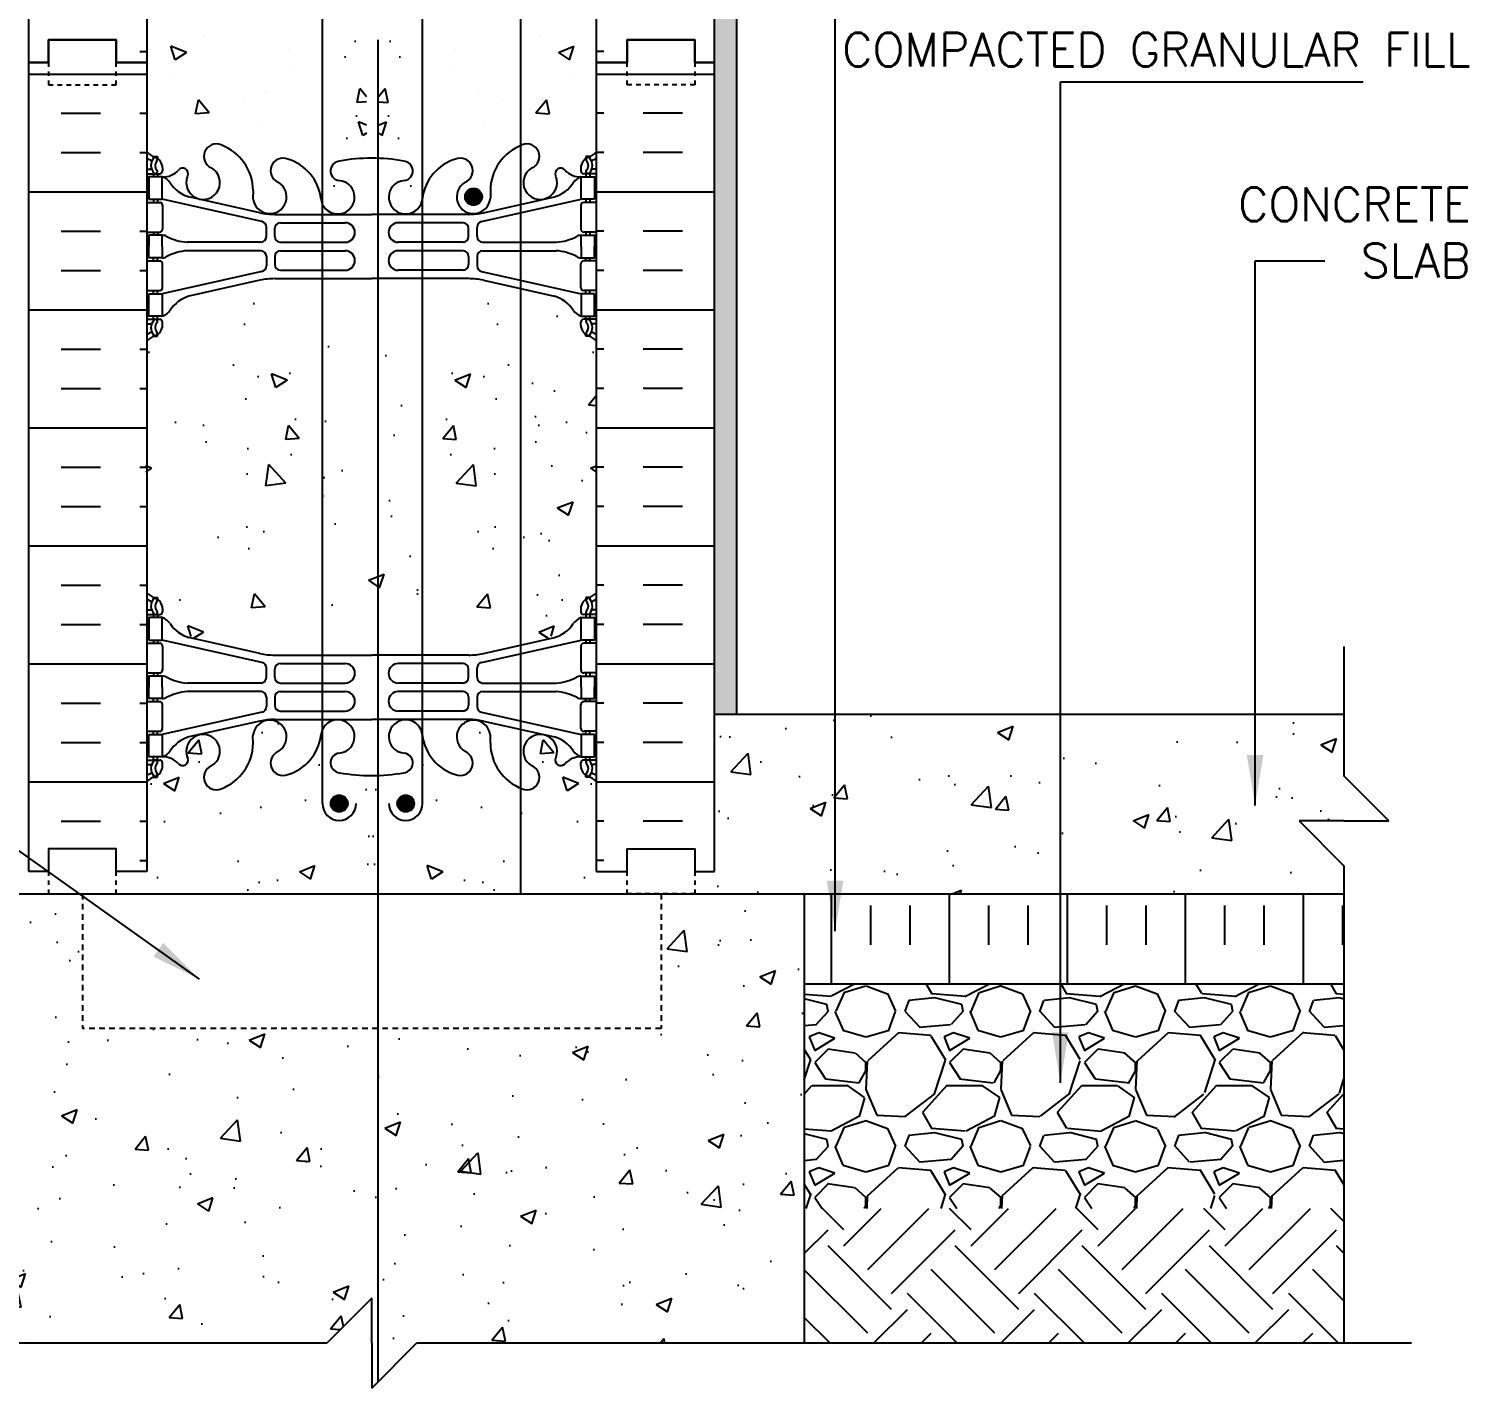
# Model space of a CAD drawing. Header units: inches. Extents: x 338.5 to 392.6, y 41.7 to 93.1.
# Drawn here: x 360.42 to 392.47, y 41.71 to 71.95 of the extents above; entities that cross this region are included whole.
import ezdxf

# ---------------------------------------------------------------- set-up
doc = ezdxf.new("R2010")
doc.units = ezdxf.units.IN
doc.header["$MEASUREMENT"] = 0
doc.linetypes.add('DASHED2', pattern=[0.375, 0.25, -0.125])
doc.linetypes.add('HIDDEN2', pattern=[0.1875, 0.125, -0.0625])
for name, color, linetype in [('HATCH', 12, 'Continuous'), ('line25', 2, 'Continuous'), ('LINE3', 3, 'Continuous'), ('LINE50', 5, 'Continuous'), ('LINE9', 9, 'Continuous'), ('TEXT', 4, 'Continuous'), ('Web_Edge', 9, 'Continuous')]:
    doc.layers.add(name, color=color, linetype=linetype)
doc.styles.add('DIM', font='romans.shx', dxfattribs={"width": 0.7})
doc.styles.add('ROMANS', font='romans.shx', dxfattribs={"height": 0.75})
doc.dimstyles.new('ext_12', dxfattribs={"dimscale": 12, "dimtxt": 0.09375, "dimasz": 0.09375, "dimexe": 0.09375, "dimexo": 0.0625, "dimgap": 0.0625, "dimtad": 1, "dimdec": 1, "dimzin": 3, "dimdsep": 46, "dimlunit": 4, "dimtxsty": 'DIM', "dimcen": 0.09, "dimdle": 0.09375, "dimclrt": 4, "dimadec": 0, "dimazin": 0, "dimtfac": 1, "dimtdec": 1, "dimtmove": 2, "dimatfit": 3, "dimfxl": 1, "dimfrac": 2, "dimtolj": 1, "dimtzin": 0, "dimarcsym": 0})
pattern_1 = [(51, (0, 0), (3.59123, -0.251123), [0.375, -4.125]), (356, (0, 0), (-0.75929, 3.74828), [0.3, -3.3]), (101.4514, (0.2993, -0.021), (2.831944, 3.497155), [0.3187, -3.50571]), (47.1842, (-0.0175, 1), (5.349836, -0.73434), [0.5625, -6.1875]), (97.6356, (0.4284, 0.9387), (4.5876, 4.95141), [0.47805, -5.258565]), (352.1842, (-0.0175, 1), (4.587594, 4.95141), [0.45, -4.95]), (22, (0.4868, 0.7586), (3.019214, -1.9607), [0.375, -4.125]), (327, (0.487, 0.7586), (1.153113, 3.64643), [0.3, -3.3]), (72.4514, (0.7384, 0.5952), (4.17233, 1.685726), [0.3187, -3.50571]), (38.5, (0, 0), (0.031741, 1.665277), [0, -3.26, 0, -3.35, 0, -3.3125]), (8.5, (0, 0), (1.28073, 1.994714), [0, -1.91, 0, -3.185, 0, -1.2625]), (328.5, (-1.1148, -0.0195), (2.670674, -0.0661748), [0, -1.25, 0, -3.9, 0, -5.175]), (318.5, (-1.6148, -0.0282), (2.906751, 0.551339), [0, -1.625, 0, -2.59, 0, -3.675])]

msp = doc.modelspace()

# ---------------------------------------------------------------- hatches: boundary and pattern name
at = {"layer": 'HATCH'}
h = msp.add_hatch(dxfattribs=at)
h.set_pattern_fill('AR-SAND', color=256, scale=0.25, angle=45, style=0)
h.set_pattern_definition([(82.5, (144.02663, -7.92733), (-0.3517533, 0.3294818), [0, -0.38, 0, -0.425, 0, -0.40625]), (52.5, (144.0266, -7.9273), (-0.1860344, 0.811745), [0, -0.205, 0, -0.3425, 0, -0.13125]), (12.5, (143.8092, -8.14476), (0.5495073, 0.5515081), [0, -0.125, 0, -0.45, 0, -0.5875]), (2.5, (143.8092, -8.14476), (0.3762605, 0.6865657), [0, -0.0625, 0, -0.295, 0, -0.3375])])
h.paths.add_polyline_path([(376.174, 92.088), (375.674, 92.088), (375.674, 89.207), (375.674, 71.207), (375.674, 56.707), (376.174, 56.707)])
h = msp.add_hatch(dxfattribs=at)
h.set_pattern_fill('INSUL', color=256, scale=7, style=0)
h.set_pattern_definition([(0, (-2563.1123, -325.8027), (0, 2.625), []), (0, (-2563.1123, -324.9277), (0, 2.625), [0.875, -0.875]), (0, (-2563.1123, -324.0527), (0, 2.625), [0.875, -0.875])])
h.paths.add_polyline_path([(360.424, 71.207), (360.862, 71.207), (360.862, 71.707), (362.362, 71.707), (362.362, 71.207), (363.049, 71.207), (363.049, 89.207), (362.362, 89.207), (362.362, 89.707), (360.862, 89.707), (360.862, 89.207), (360.424, 89.207)])
h = msp.add_hatch(dxfattribs=at)
h.set_pattern_fill('INSUL', color=256, scale=7, style=0)
h.set_pattern_definition([(180, (3299.2109, -325.8027), (0, 2.625), []), (180, (3299.2109, -324.9277), (0, 2.625), [0.875, -0.875]), (180, (3299.2109, -324.0527), (0, 2.625), [0.875, -0.875])])
h.paths.add_polyline_path([(375.674, 71.207), (375.237, 71.207), (375.237, 71.707), (373.737, 71.707), (373.737, 71.207), (373.049, 71.207), (373.049, 89.207), (373.737, 89.207), (373.737, 89.707), (375.237, 89.707), (375.237, 89.207), (375.674, 89.207)])
h = msp.add_hatch(dxfattribs=at)
h.set_pattern_fill('AR-CONC', color=256, scale=0.5)
h.set_pattern_definition([(50, (0, 0), (3.5863, -0.31376), [0.375, -4.125]), (355, (0, 0), (-0.693757, 3.76096), [0.3, -3.3]), (100.4514, (0.299, -0.026), (2.892544, 3.4472), [0.3187, -3.50571]), (46.1842, (0, 1), (5.336207, -0.827596), [0.5625, -6.1875]), (96.6356, (0.4447, 0.931), (4.67331, 4.87059), [0.47805, -5.25857]), (351.1842, (0, 1), (4.67331, 4.87059), [0.45, -4.95]), (21, (0.5, 0.75), (2.984535, -2.013094), [0.375, -4.125]), (326, (0.5, 0.75), (1.216577, 3.62575), [0.3, -3.3]), (71.4514, (0.7487, 0.5822), (4.201112, 1.612656), [0.3187, -3.50571]), (37.5, (0, 0), (0.0607993, 1.6644693), [0, -3.26, 0, -3.35, 0, -3.3125]), (7.5, (0, 0), (1.315348, 1.9720586), [0, -1.91, 0, -3.185, 0, -1.2625]), (327.5, (-1.115, 0), (2.669112, -0.1127744), [0, -1.25, 0, -3.9, 0, -5.175]), (317.5, (-1.615, 0), (2.915931, 0.500525), [0, -1.625, 0, -2.59, 0, -3.675])])
h.paths.add_polyline_path([(368.196, 66.395), (368.049, 66.395), (366.952, 66.395), (366.952, 58.019), (368.049, 58.019), (368.196, 58.019)])
h.paths.add_polyline_path([(369.181, 66.395), (368.196, 66.395), (368.196, 58.019), (369.181, 58.019)])
h.paths.add_polyline_path([(373.049, 65.015, 0.08841), (372.903, 65.112), (372.813, 65.112), (372.813, 65.154, -0.249069), (372.703, 65.361), (372.703, 65.428, -0.414214), (372.766, 65.491), (372.813, 65.491), (372.813, 65.561), (372.708, 65.561, -0.168672), (372.522, 65.71, 0.17445), (372.115, 66.006), (371.359, 66.175), (371.359, 58.239), (372.115, 58.408, 0.17445), (372.522, 58.703, -0.168672), (372.708, 58.853), (372.813, 58.853), (372.813, 58.923), (372.766, 58.923, -0.414214), (372.703, 58.985), (372.703, 59.053, -0.249069), (372.813, 59.26), (372.813, 59.302), (372.903, 59.302, 0.08841), (373.049, 59.399)])
h.paths.add_polyline_path([(369.181, 84.395), (368.049, 84.395), (366.952, 84.395), (366.952, 76.019), (368.049, 76.019), (369.181, 76.019)])
h = msp.add_hatch(dxfattribs=at)
h.set_pattern_fill('AR-CONC', color=256, scale=0.5, angle=1, style=0)
h.set_pattern_definition([(129, (736.133, 0), (-3.59123, -0.251123), [0.375, -4.125]), (184, (736.133, 0), (0.75929, 3.74828), [0.3, -3.3]), (78.5486, (735.8337, -0.021), (-2.831944, 3.497155), [0.3187, -3.50571]), (132.8158, (736.1504, 1), (-5.349836, -0.73434), [0.5625, -6.1875]), (82.3644, (735.7046, 0.9387), (-4.5876, 4.95141), [0.47805, -5.258565]), (187.8158, (736.1504, 1), (-4.587594, 4.95141), [0.45, -4.95]), (158, (735.646, 0.7586), (-3.019214, -1.9607), [0.375, -4.125]), (213, (735.646, 0.7586), (-1.153113, 3.64643), [0.3, -3.3]), (107.5486, (735.3945, 0.5952), (-4.17233, 1.685726), [0.3187, -3.50571]), (141.5, (736.1329, 0), (-0.031741, 1.665277), [0, -3.26, 0, -3.35, 0, -3.3125]), (171.5, (736.133, 0), (-1.28073, 1.994714), [0, -1.91, 0, -3.185, 0, -1.2625]), (211.5, (737.2478, -0.0195), (-2.670674, -0.0661748), [0, -1.25, 0, -3.9, 0, -5.175]), (221.5, (737.7477, -0.0282), (-2.906751, 0.551339), [0, -1.625, 0, -2.59, 0, -3.675])])
h.paths.add_polyline_path([(366.952, 74.22, 0.003135), (366.954, 74.233, -1.661382), (367.515, 73.88, -0.055617), (367.336, 73.834, 0.843243), (367.37, 73.402, 0.037813), (367.937, 73.34), (367.937, 69.074, 0.037813), (367.37, 69.012, 0.843243), (367.336, 68.579, -0.055617), (367.515, 68.534, -1.661382), (366.954, 68.181, 0.003135), (366.952, 68.194)])
h = msp.add_hatch(dxfattribs=at)
h.set_pattern_fill('AR-CONC', color=256, scale=0.5, angle=1, style=0)
h.set_pattern_definition(pattern_1)
h.paths.add_polyline_path([(369.181, 74.22, -0.003135), (369.179, 74.233, 1.661382), (368.618, 73.88, 0.055617), (368.797, 73.834, -0.843243), (368.763, 73.402, -0.037813), (368.196, 73.34), (368.196, 69.074, -0.037813), (368.763, 69.012, -0.843243), (368.797, 68.579, 0.055617), (368.618, 68.534, 1.661382), (369.179, 68.181, -0.003135), (369.181, 68.194)])
h = msp.add_hatch(dxfattribs=at)
h.set_pattern_fill('INSUL', color=256, scale=7, style=0)
h.set_pattern_definition([(0, (-2563.1123, -343.8027), (0, 2.625), []), (0, (-2563.1123, -342.9277), (0, 2.625), [0.875, -0.875]), (0, (-2563.1123, -342.0527), (0, 2.625), [0.875, -0.875])])
h.paths.add_polyline_path([(360.424, 53.207), (360.862, 53.207), (360.862, 53.707), (362.362, 53.707), (362.362, 53.207), (363.049, 53.207), (363.049, 71.207), (362.362, 71.207), (362.362, 71.707), (360.862, 71.707), (360.862, 71.207), (360.424, 71.207)])
h = msp.add_hatch(dxfattribs=at)
h.set_pattern_fill('INSUL', color=256, scale=7, style=0)
h.set_pattern_definition([(180, (3299.2109, -343.8027), (0, 2.625), []), (180, (3299.2109, -342.9277), (0, 2.625), [0.875, -0.875]), (180, (3299.2109, -342.0527), (0, 2.625), [0.875, -0.875])])
h.paths.add_polyline_path([(375.674, 53.207), (375.237, 53.207), (375.237, 53.707), (373.737, 53.707), (373.737, 53.207), (373.049, 53.207), (373.049, 71.207), (373.737, 71.207), (373.737, 71.707), (375.237, 71.707), (375.237, 71.207), (375.674, 71.207)])
h = msp.add_hatch(dxfattribs=at)
h.set_pattern_fill('AR-CONC', color=256, scale=0.5, angle=1, style=0)
h.set_pattern_definition([(129, (736.0642, 0), (-3.59123, -0.251123), [0.375, -4.125]), (184, (736.0642, 0), (0.75929, 3.74828), [0.3, -3.3]), (78.5486, (735.765, -0.021), (-2.831944, 3.497155), [0.3187, -3.50571]), (132.8158, (736.0817, 1), (-5.349836, -0.73434), [0.5625, -6.1875]), (82.3644, (735.636, 0.9387), (-4.5876, 4.95141), [0.47805, -5.258565]), (187.8158, (736.0817, 1), (-4.587594, 4.95141), [0.45, -4.95]), (158, (735.5774, 0.7586), (-3.019214, -1.9607), [0.375, -4.125]), (213, (735.5774, 0.7586), (-1.153113, 3.64643), [0.3, -3.3]), (107.5486, (735.3258, 0.5952), (-4.17233, 1.685726), [0.3187, -3.50571]), (141.5, (736.0642, 0), (-0.031741, 1.665277), [0, -3.26, 0, -3.35, 0, -3.3125]), (171.5, (736.0642, 0), (-1.28073, 1.994714), [0, -1.91, 0, -3.185, 0, -1.2625]), (211.5, (737.179, -0.0195), (-2.670674, -0.0661748), [0, -1.25, 0, -3.9, 0, -5.175]), (221.5, (737.679, -0.0282), (-2.906751, 0.551339), [0, -1.625, 0, -2.59, 0, -3.675])])
h.paths.add_polyline_path([(363.015, 65.015, -0.08841), (363.161, 65.112), (363.251, 65.112), (363.251, 65.154, 0.249069), (363.361, 65.361), (363.361, 65.428, 0.414214), (363.298, 65.491), (363.251, 65.491), (363.251, 65.561), (363.356, 65.561, 0.155529), (363.532, 65.695, -0.180914), (363.949, 66.006), (365.53, 66.359, -0.054974), (365.857, 66.395), (366.883, 66.395), (366.883, 66.028, -0.297534), (366.149, 65.168, -0.99917), (365.935, 65.679, -0.000415), (365.935, 65.679, 1.661382), (365.374, 66.032), (365.375, 65.867, -0.311223), (364.666, 64.851, -0.999644), (364.452, 65.362, 0.999644), (364.666, 64.851, 0.311223), (365.375, 65.867), (365.374, 66.032, -1.661382), (365.935, 65.679, 1), (366.149, 65.168, 0.297534), (366.883, 66.028), (366.883, 58.386, 0.297534), (366.149, 59.246, 1), (365.935, 58.734, -1.661382), (365.374, 58.382), (365.375, 58.547, 0.311223), (364.666, 59.563, 1), (364.452, 59.052, -2.155404), (363.913, 58.857), (363.925, 58.878, 0.8344), (363.714, 59.004, 0.000004), (363.714, 59.004, -0.23174), (363.356, 58.853), (363.251, 58.853), (363.251, 58.923), (363.298, 58.923, 0.414214), (363.361, 58.985), (363.361, 59.053, 0.249069), (363.251, 59.26), (363.251, 59.302), (363.161, 59.302, -0.08841), (363.015, 59.399)])
h = msp.add_hatch(dxfattribs=at)
h.set_pattern_fill('AR-CONC', color=256, scale=0.5, angle=1, style=0)
h.set_pattern_definition(pattern_1)
h.paths.add_polyline_path([(373.049, 65.015, 0.08841), (372.903, 65.112), (372.813, 65.112), (372.813, 65.154, -0.249069), (372.703, 65.361), (372.703, 65.428, -0.414214), (372.766, 65.491), (372.813, 65.491), (372.813, 65.561), (372.708, 65.561, -0.155529), (372.533, 65.695, 0.180914), (372.115, 66.006), (370.534, 66.359, 0.054974), (370.207, 66.395), (369.181, 66.395), (369.181, 66.028, 0.297534), (369.915, 65.168, 0.99917), (370.129, 65.679, 0.000415), (370.129, 65.679, -1.661382), (370.69, 66.032), (370.69, 65.867, 0.311223), (371.399, 64.851, 0.999644), (371.612, 65.362, -0.999644), (371.399, 64.851, -0.311223), (370.69, 65.867), (370.69, 66.032, 1.661382), (370.129, 65.679, -1), (369.915, 65.168, -0.297534), (369.181, 66.028), (369.181, 58.386, -0.297534), (369.915, 59.246, -1), (370.129, 58.734, 1.661382), (370.69, 58.382), (370.69, 58.547, -0.311223), (371.399, 59.563, -1), (371.612, 59.052, 2.155404), (372.151, 58.857), (372.139, 58.878, -0.8344), (372.351, 59.004, -0.000004), (372.351, 59.004, 0.23174), (372.708, 58.853), (372.813, 58.853), (372.813, 58.923), (372.766, 58.923, -0.414214), (372.703, 58.985), (372.703, 59.053, -0.249069), (372.813, 59.26), (372.813, 59.302), (372.903, 59.302, 0.08841), (373.049, 59.399)])
h = msp.add_hatch(dxfattribs=at)
h.set_pattern_fill('AR-CONC', color=256, scale=0.5, angle=1, style=0)
h.set_pattern_definition(pattern_1)
h.paths.add_polyline_path([(368.196, 55.34, -0.009714), (368.049, 55.337, -0.047544), (367.335, 55.402, -0.843243), (367.301, 55.834, 0.055617), (367.48, 55.88, 1.661382), (366.919, 56.233, -0.30095), (366.183, 55.36, -1), (365.97, 55.872, 1.661382), (365.408, 56.224), (365.409, 56.059, -0.311223), (364.7, 55.043, -1), (364.486, 55.554, 2.155404), (363.948, 55.749), (363.959, 55.728, -0.8344), (363.748, 55.602, -0.000004), (363.748, 55.602, 0.23174), (363.39, 55.753), (363.285, 55.753), (363.285, 55.683), (363.333, 55.683, -0.414214), (363.395, 55.62), (363.395, 55.553, -0.249069), (363.285, 55.346), (363.285, 55.304), (363.195, 55.304, 0.088416), (363.049, 55.207), (363.049, 53.207), (362.362, 53.207), (362.362, 52.707), (368.196, 52.707)])
h = msp.add_hatch(dxfattribs=at)
h.set_pattern_fill('AR-CONC', color=256, scale=0.5, angle=1, style=0)
h.set_pattern_definition([(129, (736.0642, 0), (-3.59123, -0.251123), [0.375, -4.125]), (184, (736.0642, 0), (0.75929, 3.74828), [0.3, -3.3]), (78.5486, (735.765, -0.021), (-2.831944, 3.497155), [0.3187, -3.50571]), (132.8158, (736.0817, 1), (-5.349836, -0.73434), [0.5625, -6.1875]), (82.3644, (735.636, 0.9387), (-4.5876, 4.95141), [0.47805, -5.258565]), (187.8158, (736.0817, 1), (-4.587594, 4.95141), [0.45, -4.95]), (158, (735.5774, 0.7586), (-3.019214, -1.9607), [0.375, -4.125]), (213, (735.5774, 0.7586), (-1.153113, 3.64643), [0.3, -3.3]), (107.5486, (735.3258, 0.5952), (-4.17233, 1.685726), [0.3187, -3.50571]), (141.5, (736.0642, 0), (-0.031741, 1.665277), [0, -3.26, 0, -3.35, 0, -3.3125]), (171.5, (736.0642, 0), (-1.28073, 1.994714), [0, -1.91, 0, -3.185, 0, -1.2625]), (211.5, (737.179, -0.0195), (-2.670674, -0.0661748), [0, -1.25, 0, -3.9, 0, -5.175]), (221.5, (737.679, -0.0282), (-2.906751, 0.551339), [0, -1.625, 0, -2.59, 0, -3.675])])
h.paths.add_polyline_path([(367.868, 55.34, 0.009714), (368.015, 55.337, 0.047544), (368.729, 55.402, 0.843243), (368.763, 55.834, -0.055617), (368.584, 55.88, -1.661382), (369.145, 56.233, 0.30095), (369.881, 55.36, 1), (370.095, 55.872, -1.661382), (370.656, 56.224), (370.655, 56.059, 0.311223), (371.364, 55.043, 1), (371.578, 55.554, -2.155404), (372.116, 55.749), (372.105, 55.728, 0.8344), (372.316, 55.602, 0.000004), (372.316, 55.602, -0.23174), (372.674, 55.753), (372.779, 55.753), (372.779, 55.683), (372.731, 55.683, 0.414214), (372.669, 55.62), (372.669, 55.553, 0.249069), (372.779, 55.346), (372.779, 55.304), (372.869, 55.304, -0.088416), (373.015, 55.207), (373.015, 53.207), (373.702, 53.207), (373.702, 52.707), (367.868, 52.707)])
h = msp.add_hatch(dxfattribs=at)
h.set_pattern_fill('AR-CONC', color=256, scale=0.5, angle=1, style=0)
h.set_pattern_definition(pattern_1)
h.paths.add_polyline_path([(389.681, 54.332), (390.681, 54.332), (389.681, 55.332), (389.681, 56.707), (375.674, 56.707), (375.674, 53.207), (375.237, 53.207), (375.237, 52.707), (375.674, 52.707), (389.681, 52.707), (389.681, 53.332), (388.681, 54.332)])
h = msp.add_hatch(dxfattribs=at)
h.set_pattern_fill('AR-CONC', color=256, scale=0.5, angle=1, style=0)
h.set_pattern_definition([(51, (71.9525, -2.849), (3.59123, -0.251123), [0.375, -4.125]), (356, (71.9525, -2.849), (-0.75929, 3.74828), [0.3, -3.3]), (101.4514, (72.2517, -2.87), (2.831944, 3.497155), [0.3187, -3.50571]), (47.1842, (71.935, -1.849), (5.349836, -0.73434), [0.5625, -6.1875]), (97.6356, (72.381, -1.9104), (4.5876, 4.95141), [0.47805, -5.258565]), (352.1842, (71.935, -1.849), (4.58759, 4.95141), [0.45, -4.95]), (22, (72.4393, -2.0904), (3.019214, -1.9607), [0.375, -4.125]), (327, (72.4393, -2.0904), (1.153113, 3.64643), [0.3, -3.3]), (72.4514, (72.691, -2.254), (4.17233, 1.685726), [0.3187, -3.50571]), (38.5, (71.9525, -2.849), (0.031741, 1.665277), [0, -3.26, 0, -3.35, 0, -3.3125]), (8.5, (71.9525, -2.849), (1.28073, 1.994714), [0, -1.91, 0, -3.185, 0, -1.2625]), (328.5, (70.8376, -2.8685), (2.670674, -0.066175), [0, -1.25, 0, -3.9, 0, -5.175]), (318.5, (70.3377, -2.8772), (2.906751, 0.551339), [0, -1.625, 0, -2.59, 0, -3.675])])
h.paths.add_polyline_path([(377.674, 52.707), (374.487, 52.707), (374.487, 49.707), (361.612, 49.707), (361.612, 52.707), (358.424, 52.707), (358.424, 42.707), (367.049, 42.707), (368.049, 43.707), (368.049, 41.707), (369.049, 42.707), (377.674, 42.707)])
h = msp.add_hatch(dxfattribs=at)
h.set_pattern_fill('INSUL', color=256, scale=7, angle=90, style=0)
h.set_pattern_definition([(90, (142.0266, -7.9273), (-2.625, 2e-16), []), (90, (141.1516, -7.9273), (-2.625, 2e-16), [0.875, -0.875]), (90, (140.2766, -7.9273), (-2.625, 2e-16), [0.875, -0.875])])
h.paths.add_polyline_path([(389.681, 50.707), (389.681, 52.707), (377.674, 52.707), (377.674, 50.707)])
h = msp.add_hatch(dxfattribs=at)
h.set_pattern_fill('GRAVEL', color=256, scale=3, style=0)
h.set_pattern_definition([(228.0128, (144.18663, -6.92733), (-23.9999947, -27.00000402), [0.403608, -39.957264]), (184.9697, (143.91663, -7.22733), (36.000003155, 2.99997392), [0.692604, -68.567775]), (132.5104, (143.22663, -7.28733), (29.99997216, -33.00002602), [0.488364, -48.348096]), (267.2737, (142.05663, -8.03733), (2.99998805, 60.000000885), [0.630714, -62.440674]), (292.8337, (142.02663, -8.66733), (-15.00002972, 35.999989235), [0.618465, -61.22812]), (357.2737, (142.26663, -9.23733), (-60.000000885, 2.99998805), [0.630714, -62.440674]), (37.6942, (142.89663, -9.26733), (-39.000022037, -29.999971215), [0.834087, -82.574547]), (72.2553, (143.55663, -8.75733), (21.00003229, 65.999988694), [0.787464, -77.958963]), (121.4296, (143.79663, -8.00733), (-24.0000247, 38.99998511), [0.63285, -62.65222]), (175.2364, (143.46663, -7.46733), (33.00000284, -2.9999746), [0.722496, -35.40229]), (222.3974, (142.74663, -7.40733), (-36.000022053, -32.999976246), [0.934344, -92.500125]), (138.8141, (145.02663, -8.06733), (-21.00000884, 17.99999194), [0.318903, -31.571532]), (171.4692, (144.78663, -7.85733), (38.999994854, -6.00002373), [0.60671, -60.064533]), (225, (144.1866, -7.7673), (-3e-16, -3.000001), [0.424263, -3.818376]), (203.1986, (143.97663, -7.40733), (14.9999992, 6.000004), [0.228474, -22.618845]), (291.8014, (143.7666, -7.49733), (-2.9999997, 9.0000008), [0.32311, -15.832386]), (30.9638, (143.88663, -7.79733), (8.9999941, 6.0000075), [0.524787, -16.96807]), (161.5651, (144.3366, -7.5273), (6.0000013, -2.9999952), [0.379473, -9.10736]), (16.3895, (142.02663, -7.49733), (30.0000066, 8.99997813), [0.5316, -52.628535]), (70.3462, (142.53663, -7.34733), (-11.99998574, -33.0000064), [0.445983, -44.152224]), (293.1986, (144.33663, -6.92733), (-6.000004, 14.9999992), [0.456945, -22.390374]), (343.6105, (144.51663, -7.34733), (-30.0000066, 8.99997813), [0.5316, -52.628535]), (339.444, (142.02663, -9.35733), (-15.00000553, 5.999988), [0.51264, -25.119372]), (294.7751, (142.50663, -9.53733), (-14.99997657, 33.00001027), [0.429534, -42.52393]), (66.8014, (144.36663, -9.92733), (6.000004, 14.9999992), [0.456945, -22.390374]), (17.354, (144.54663, -9.50733), (-39.00000606, -11.99998351), [0.502893, -49.786272]), (69.444, (142.89663, -9.92733), (-5.999988, -15.00000553), [0.25632, -25.375692]), (101.3099, (144.1866, -9.9273), (-2.9999929, 12.0000023), [0.15297, -15.144087]), (165.9638, (144.1566, -9.7773), (9.0000016, -2.9999942), [0.618465, -11.75085]), (186.009, (143.55663, -9.62733), (29.99999925, 2.99999795), [0.57315, -56.74177]), (303.6901, (143.8866, -8.0673), (-3.000004, 5.9999987), [0.432666, -10.383987]), (353.1572, (144.12663, -8.42733), (50.999998096, -6.000023994), [0.755382, -74.78269]), (60.9454, (144.87663, -8.51733), (-12.00000008, -21.00000115), [0.308868, -30.578022]), (90, (145.0266, -8.2473), (-3, 3), [0.18, -2.82]), (120.2564, (143.49663, -9.53733), (11.99998466, -21.00000737), [0.416772, -41.26056]), (48.0128, (143.28663, -9.17733), (23.9999947, 27.00000402), [0.807216, -39.553656]), (0, (143.8266, -8.5773), (3, 3), [0.78, -2.22]), (325.3048, (144.60663, -8.57733), (-29.99998278, 21.00002583), [0.474342, -46.959822]), (254.0546, (144.99663, -8.84733), (-2.9999997, -12.0000004), [0.436806, -21.403524]), (207.646, (144.87663, -9.26733), (-56.99998742, -30.00002314), [0.711195, -70.408422]), (175.4261, (144.24663, -9.59733), (-39.000001675, 2.999984403), [0.752397, -74.487222])])
h.paths.add_polyline_path([(389.681, 50.707), (377.674, 50.707), (377.674, 45.707), (389.681, 45.707)])
h = msp.add_hatch(dxfattribs=at)
h.set_pattern_fill('EARTH', color=256, scale=8, angle=45, style=0)
h.set_pattern_definition([(45, (142.0266, -9.9273), (2e-16, 2.828427), [2, -2]), (45, (141.4963, -9.397), (2e-16, 2.828427), [2, -2]), (45, (140.966, -8.8667), (2e-16, 2.828427), [2, -2]), (135, (140.966, -8.5131), (-2.828427, 4e-16), [2, -2]), (135, (141.4963, -7.9828), (-2.828427, 4e-16), [2, -2]), (135, (142.0266, -7.4525), (-2.828427, 4e-16), [2, -2])])
h.paths.add_polyline_path([(377.674, 42.707), (389.681, 42.707), (389.681, 45.707), (377.674, 45.707)])
at = {"layer": 'LINE3'}
for points in [[(370.129, 68.217, 1), (370.504, 68.217, 1)], [(367.14, 54.716, 1), (367.515, 54.716, 1)], [(368.618, 54.716, 1), (368.993, 54.716, 1)]]:
    msp.add_hatch(color=256, dxfattribs=at).paths.add_polyline_path(points)

# ---------------------------------------------------------------- linework, layer by layer
at = {"layer": 'HATCH'}
for p, q in [((364.32, 71.798), (364.32, 71.798)), ((371.813, 71.798), (371.813, 71.798)), ((363.931, 71.428), (363.583, 71.568)), ((363.679, 71.264), (363.583, 71.568)), ((366.209, 71.515), (366.209, 71.515)), ((369.924, 71.515), (369.924, 71.515)), ((372.202, 71.428), (372.55, 71.568)), ((372.454, 71.264), (372.55, 71.568)), ((363.931, 71.428), (363.679, 71.265)), ((372.202, 71.428), (372.454, 71.265)), ((363.614, 70.967), (363.614, 70.967)), ((366.285, 71.033), (366.285, 71.033)), ((369.848, 71.033), (369.848, 71.033)), ((372.519, 70.967), (372.519, 70.967)), ((365.684, 70.543), (365.684, 70.543)), ((370.449, 70.543), (370.449, 70.543)), ((364.131, 70.062), (364.194, 70.374)), ((364.43, 70.083), (364.194, 70.374)), ((365.19, 70.378), (365.19, 70.378)), ((370.943, 70.378), (370.943, 70.378)), ((371.703, 70.083), (371.939, 70.374)), ((372.002, 70.062), (371.939, 70.374)), ((364.43, 70.083), (364.131, 70.062)), ((371.703, 70.083), (372.002, 70.062)), ((365.601, 69.803), (365.601, 69.803)), ((370.532, 69.803), (370.532, 69.803)), ((364.466, 69.466), (364.466, 69.466)), ((371.666, 69.466), (371.666, 69.466)), ((364.543, 68.395), (364.543, 68.395)), ((371.59, 68.395), (371.59, 68.395))]:
    msp.add_line(p, q, dxfattribs=at)
at = {"layer": 'HATCH', "linetype": 'HIDDEN2'}
for p, q in [((361.612, 52.707), (361.612, 49.707)), ((374.487, 52.707), (374.487, 49.707)), ((374.487, 49.707), (361.612, 49.707))]:
    msp.add_line(p, q, dxfattribs=at)
at = {"layer": 'HATCH', "color": 2}
msp.add_line((377.674, 50.707), (389.681, 50.707), dxfattribs=at)
at = {"layer": 'line25'}
for p, q in [((363.049, 89.207), (363.049, 71.207)), ((373.049, 71.207), (373.049, 89.207)), ((363.049, 71.207), (363.049, 53.207)), ((373.049, 53.207), (373.049, 71.207))]:
    msp.add_line(p, q, dxfattribs=at)
at = {"layer": 'LINE3'}
for p, q in [((371.359, 92.088), (371.359, 52.707)), ((366.952, 54.716), (366.952, 86.209)), ((369.181, 54.716), (369.181, 86.209)), ((368.196, 41.842), (368.196, 71.707))]:
    msp.add_line(p, q, dxfattribs=at)
for centre in [(370.316, 68.217), (367.327, 54.716), (368.806, 54.716)]:
    msp.add_circle(centre, 0.188, dxfattribs=at)
for centre in [(367.327, 54.716), (368.806, 54.716)]:
    msp.add_arc(centre, 0.375, 180, 0, dxfattribs=at)
at = {"layer": 'LINE50', "color": 9}
msp.add_line((376.174, 56.707), (376.174, 92.088), dxfattribs=at)
at = {"layer": 'LINE50'}
for p, q in [((360.424, 71.207), (360.424, 89.207)), ((375.674, 71.207), (375.674, 89.207)), ((360.424, 53.207), (360.424, 71.207)), ((375.674, 53.207), (375.674, 71.207)), ((358.424, 52.707), (377.674, 52.707)), ((377.674, 52.707), (377.674, 42.707))]:
    msp.add_line(p, q, dxfattribs=at)
at = {"layer": 'LINE50', "color": 5}
for p, q in [((375.674, 56.707), (389.681, 56.707)), ((377.674, 52.707), (389.681, 52.707))]:
    msp.add_line(p, q, dxfattribs=at)
at = {"layer": 'LINE50'}
for points in [[(363.049, 71.207), (362.362, 71.207), (362.362, 71.707), (360.862, 71.707), (360.862, 71.207), (360.424, 71.207)], [(360.424, 71.207), (360.862, 71.207), (360.862, 71.707), (362.362, 71.707), (362.362, 71.207), (363.049, 71.207)], [(373.049, 71.207), (373.737, 71.207), (373.737, 71.707), (375.237, 71.707), (375.237, 71.207), (375.674, 71.207)], [(375.674, 71.207), (375.237, 71.207), (375.237, 71.707), (373.737, 71.707), (373.737, 71.207), (373.049, 71.207)], [(363.049, 53.207), (362.362, 53.207), (362.362, 53.707), (360.862, 53.707), (360.862, 53.207), (360.424, 53.207)], [(373.049, 53.207), (373.737, 53.207), (373.737, 53.707), (375.237, 53.707), (375.237, 53.207), (375.674, 53.207)]]:
    msp.add_lwpolyline(points, dxfattribs=at)
at = {"layer": 'LINE9'}
for p, q in [((389.681, 58.207), (389.681, 55.332)), ((390.681, 54.332), (389.681, 55.332)), ((388.681, 54.332), (389.681, 53.332)), ((389.681, 54.332), (388.681, 54.332)), ((389.681, 54.332), (390.681, 54.332)), ((389.681, 53.332), (389.681, 42.707)), ((368.049, 43.707), (367.049, 42.707)), ((368.049, 42.707), (368.049, 43.707)), ((367.049, 42.707), (342.794, 42.707)), ((368.049, 41.707), (369.049, 42.707)), ((368.049, 42.707), (368.049, 41.707)), ((391.181, 42.707), (369.049, 42.707))]:
    msp.add_line(p, q, dxfattribs=at)
at = {"layer": 'LINE9', "linetype": 'DASHED2', "ltscale": 0.15}
for points in [[(360.862, 71.207), (360.862, 71.207), (360.862, 70.707), (362.362, 70.707), (362.362, 71.207), (362.362, 71.207)], [(360.862, 71.207), (360.862, 71.207), (360.862, 70.707), (362.362, 70.707), (362.362, 71.207), (362.362, 71.207)], [(375.237, 71.207), (375.237, 71.207), (375.237, 70.707), (373.737, 70.707), (373.737, 71.207), (373.737, 71.207)], [(375.237, 71.207), (375.237, 71.207), (375.237, 70.707), (373.737, 70.707), (373.737, 71.207), (373.737, 71.207)], [(360.862, 53.207), (360.862, 53.207), (360.862, 52.707), (362.362, 52.707), (362.362, 53.207), (362.362, 53.207)], [(375.237, 53.207), (375.237, 53.207), (375.237, 52.707), (373.737, 52.707), (373.737, 53.207), (373.737, 53.207)]]:
    msp.add_lwpolyline(points, dxfattribs=at)
at = {"layer": 'TEXT'}
msp.add_lwpolyline([(366.952, 71.45, 0, 0.36, 0), (365.872, 71.45, 0, 0, 0), (351.304, 71.45, 0, 0, 0)], format="xyseb", dxfattribs=at)
at = {"layer": 'Web_Edge'}
for p, q in [((363.195, 69.11), (363.285, 69.11)), ((363.285, 69.11), (363.285, 69.068)), ((372.903, 69.11), (372.813, 69.11)), ((372.813, 69.11), (372.813, 69.068)), ((363.049, 68.831), (363.127, 68.831)), ((363.049, 68.731), (363.333, 68.731)), ((363.195, 68.731), (363.195, 68.661)), ((363.285, 68.731), (363.285, 68.661)), ((363.395, 68.861), (363.395, 68.793)), ((363.948, 68.665), (363.959, 68.686)), ((372.151, 68.665), (372.139, 68.686)), ((372.703, 68.861), (372.703, 68.793)), ((373.049, 68.731), (372.766, 68.731)), ((372.813, 68.731), (372.813, 68.661)), ((372.903, 68.731), (372.903, 68.661)), ((373.049, 68.831), (372.971, 68.831)), ((365.409, 68.354), (365.408, 68.189)), ((370.69, 68.354), (370.69, 68.189)), ((363.049, 68.091), (363.333, 68.091)), ((363.195, 68.161), (363.195, 68.091)), ((363.285, 68.161), (363.285, 68.091)), ((365.608, 67.664), (363.39, 68.161)), ((363.395, 68.028), (363.395, 67.493)), ((365.564, 67.862), (363.984, 68.215)), ((370.491, 67.664), (372.708, 68.161)), ((370.534, 67.862), (372.115, 68.215)), ((372.703, 68.028), (372.703, 67.493)), ((373.049, 68.091), (372.766, 68.091)), ((372.813, 68.161), (372.813, 68.091)), ((372.903, 68.161), (372.903, 68.091)), ((365.891, 67.826), (368.049, 67.826)), ((366.018, 67.64), (367.458, 67.64)), ((370.207, 67.826), (368.049, 67.826)), ((370.081, 67.64), (368.641, 67.64)), ((363.049, 67.431), (363.333, 67.431)), ((363.195, 67.431), (363.195, 67.361)), ((363.285, 67.431), (363.285, 67.361)), ((365.706, 67.33), (365.706, 67.542)), ((365.893, 67.331), (365.893, 67.515)), ((370.206, 67.331), (370.206, 67.515)), ((370.393, 67.33), (370.393, 67.542)), ((373.049, 67.431), (372.766, 67.431)), ((372.813, 67.431), (372.813, 67.361)), ((372.903, 67.431), (372.903, 67.361)), ((365.581, 67.205), (363.943, 67.205)), ((365.581, 67.017), (363.943, 67.017)), ((366.018, 67.206), (367.458, 67.206)), ((366.018, 67.016), (367.458, 67.016)), ((370.081, 67.206), (368.641, 67.206)), ((370.081, 67.016), (368.641, 67.016)), ((370.518, 67.205), (372.156, 67.205)), ((370.518, 67.017), (372.156, 67.017)), ((363.049, 66.791), (363.333, 66.791)), ((363.195, 66.791), (363.195, 66.861)), ((363.285, 66.791), (363.285, 66.861)), ((363.395, 66.193), (363.395, 66.728)), ((365.706, 66.892), (365.706, 66.679)), ((365.893, 66.891), (365.893, 66.707)), ((370.206, 66.891), (370.206, 66.707)), ((370.393, 66.892), (370.393, 66.679)), ((372.703, 66.193), (372.703, 66.728)), ((373.049, 66.791), (372.766, 66.791)), ((372.813, 66.791), (372.813, 66.861)), ((372.903, 66.791), (372.903, 66.861)), ((365.608, 66.557), (363.39, 66.061)), ((365.564, 66.359), (363.984, 66.006)), ((365.891, 66.395), (368.049, 66.395)), ((366.018, 66.582), (367.458, 66.582)), ((370.207, 66.395), (368.049, 66.395)), ((370.081, 66.582), (368.641, 66.582)), ((370.491, 66.557), (372.708, 66.061)), ((370.534, 66.359), (372.115, 66.006)), ((363.049, 66.131), (363.333, 66.131)), ((363.195, 66.061), (363.195, 66.131)), ((363.285, 66.061), (363.285, 66.131)), ((373.049, 66.131), (372.766, 66.131)), ((372.813, 66.061), (372.813, 66.131)), ((372.903, 66.061), (372.903, 66.131)), ((363.049, 65.491), (363.333, 65.491)), ((363.049, 65.391), (363.127, 65.391)), ((363.195, 65.491), (363.195, 65.561)), ((363.285, 65.491), (363.285, 65.561)), ((363.395, 65.361), (363.395, 65.428)), ((372.703, 65.361), (372.703, 65.428)), ((373.049, 65.491), (372.766, 65.491)), ((372.813, 65.491), (372.813, 65.561)), ((372.903, 65.491), (372.903, 65.561)), ((373.049, 65.391), (372.971, 65.391)), ((363.195, 65.112), (363.285, 65.112)), ((363.285, 65.112), (363.285, 65.154)), ((372.813, 65.112), (372.813, 65.154)), ((372.903, 65.112), (372.813, 65.112)), ((363.195, 59.302), (363.285, 59.302)), ((363.285, 59.302), (363.285, 59.26)), ((372.903, 59.302), (372.813, 59.302)), ((372.813, 59.302), (372.813, 59.26)), ((363.049, 59.023), (363.127, 59.023)), ((363.395, 59.053), (363.395, 58.985)), ((372.703, 59.053), (372.703, 58.985)), ((373.049, 59.023), (372.971, 59.023)), ((363.049, 58.923), (363.333, 58.923)), ((363.195, 58.923), (363.195, 58.853)), ((363.285, 58.923), (363.285, 58.853)), ((373.049, 58.923), (372.766, 58.923)), ((372.813, 58.923), (372.813, 58.853)), ((372.903, 58.923), (372.903, 58.853)), ((363.195, 58.353), (363.195, 58.283)), ((363.285, 58.353), (363.285, 58.283)), ((365.608, 57.856), (363.39, 58.353)), ((365.564, 58.055), (363.984, 58.408)), ((370.491, 57.856), (372.708, 58.353)), ((370.534, 58.055), (372.115, 58.408)), ((372.813, 58.353), (372.813, 58.283)), ((372.903, 58.353), (372.903, 58.283)), ((363.049, 58.283), (363.333, 58.283)), ((363.395, 58.22), (363.395, 57.685)), ((365.891, 58.019), (368.049, 58.019)), ((370.207, 58.019), (368.049, 58.019)), ((372.703, 58.22), (372.703, 57.685)), ((373.049, 58.283), (372.766, 58.283)), ((365.706, 57.522), (365.706, 57.734)), ((365.893, 57.523), (365.893, 57.707)), ((366.018, 57.832), (367.458, 57.832)), ((370.081, 57.832), (368.641, 57.832)), ((370.206, 57.523), (370.206, 57.707)), ((370.393, 57.522), (370.393, 57.734)), ((363.049, 57.623), (363.333, 57.623)), ((363.195, 57.623), (363.195, 57.553)), ((363.285, 57.623), (363.285, 57.553)), ((365.581, 57.397), (363.943, 57.397)), ((366.018, 57.398), (367.458, 57.398)), ((370.081, 57.398), (368.641, 57.398)), ((370.518, 57.397), (372.156, 57.397)), ((373.049, 57.623), (372.766, 57.623)), ((372.813, 57.623), (372.813, 57.553)), ((372.903, 57.623), (372.903, 57.553)), ((363.195, 56.983), (363.195, 57.053)), ((363.285, 56.983), (363.285, 57.053)), ((365.581, 57.209), (363.943, 57.209)), ((365.706, 57.084), (365.706, 56.872)), ((365.893, 57.083), (365.893, 56.899)), ((366.018, 57.208), (367.458, 57.208)), ((370.081, 57.208), (368.641, 57.208)), ((370.206, 57.083), (370.206, 56.899)), ((370.393, 57.084), (370.393, 56.872)), ((370.518, 57.209), (372.156, 57.209)), ((372.813, 56.983), (372.813, 57.053)), ((372.903, 56.983), (372.903, 57.053)), ((363.049, 56.983), (363.333, 56.983)), ((365.608, 56.75), (363.39, 56.253)), ((363.395, 56.385), (363.395, 56.92)), ((366.018, 56.774), (367.458, 56.774)), ((370.081, 56.774), (368.641, 56.774)), ((370.491, 56.75), (372.708, 56.253)), ((372.703, 56.385), (372.703, 56.92)), ((373.049, 56.983), (372.766, 56.983)), ((365.564, 56.551), (363.984, 56.198)), ((365.891, 56.587), (368.049, 56.587)), ((370.207, 56.587), (368.049, 56.587)), ((370.534, 56.551), (372.115, 56.198)), ((363.049, 56.323), (363.333, 56.323)), ((363.195, 56.253), (363.195, 56.323)), ((363.285, 56.253), (363.285, 56.323)), ((365.409, 56.059), (365.408, 56.224)), ((370.69, 56.059), (370.69, 56.224)), ((373.049, 56.323), (372.766, 56.323)), ((372.813, 56.253), (372.813, 56.323)), ((372.903, 56.253), (372.903, 56.323)), ((363.049, 55.683), (363.333, 55.683)), ((363.049, 55.583), (363.127, 55.583)), ((363.195, 55.683), (363.195, 55.753)), ((363.285, 55.683), (363.285, 55.753)), ((363.395, 55.553), (363.395, 55.62)), ((363.948, 55.749), (363.959, 55.728)), ((372.151, 55.749), (372.139, 55.728)), ((372.703, 55.553), (372.703, 55.62)), ((373.049, 55.683), (372.766, 55.683)), ((372.813, 55.683), (372.813, 55.753)), ((372.903, 55.683), (372.903, 55.753)), ((373.049, 55.583), (372.971, 55.583)), ((363.195, 55.304), (363.285, 55.304)), ((363.285, 55.304), (363.285, 55.346)), ((372.813, 55.304), (372.813, 55.346)), ((372.903, 55.304), (372.813, 55.304))]:
    msp.add_line(p, q, dxfattribs=at)
for points in [[(363.09, 68.161), (363.39, 68.161), (363.39, 68.661), (363.09, 68.661)], [(373.008, 68.161), (372.708, 68.161), (372.708, 68.661), (373.008, 68.661)], [(363.09, 66.061), (363.39, 66.061), (363.39, 65.561), (363.09, 65.561)], [(373.008, 66.061), (372.708, 66.061), (372.708, 65.561), (373.008, 65.561)], [(363.09, 58.353), (363.39, 58.353), (363.39, 58.853), (363.09, 58.853)], [(373.008, 58.353), (372.708, 58.353), (372.708, 58.853), (373.008, 58.853)], [(363.09, 56.253), (363.39, 56.253), (363.39, 55.753), (363.09, 55.753)], [(373.008, 56.253), (372.708, 56.253), (372.708, 55.753), (373.008, 55.753)]]:
    msp.add_lwpolyline(points, close=True, dxfattribs=at)
for points in [[(363.39, 67.111), (363.39, 67.361), (363.09, 67.361), (363.09, 67.111)], [(372.708, 67.111), (372.708, 67.361), (373.008, 67.361), (373.008, 67.111)], [(363.39, 67.111), (363.39, 66.861), (363.09, 66.861), (363.09, 67.111)], [(372.708, 67.111), (372.708, 66.861), (373.008, 66.861), (373.008, 67.111)], [(363.39, 57.303), (363.39, 57.553), (363.09, 57.553), (363.09, 57.303)], [(372.708, 57.303), (372.708, 57.553), (373.008, 57.553), (373.008, 57.303)], [(363.39, 57.303), (363.39, 57.053), (363.09, 57.053), (363.09, 57.303)], [(372.708, 57.303), (372.708, 57.053), (373.008, 57.053), (373.008, 57.303)]]:
    msp.add_lwpolyline(points, dxfattribs=at)
for centre, radius, start, end in [((364.593, 69.115), 0.277, 67.32, 247.32), ((364.317, 68.348), 1.092, 0.3332, 69.4825), ((371.781, 68.348), 1.092, 110.5175, 179.6668), ((371.505, 69.115), 0.277, 292.68, 112.68), ((363.395, 69.568), 0.5, 226.2109, 250.5288), ((363.395, 69.568), 0.6, 234.7832, 245.0748), ((363.389, 68.915), 0.25, 140.1145, 222.4609), ((363.133, 69.005), 0.021, 343.464, 63.9957), ((363.231, 69.046), 0.045, 321.448, 139.1879), ((363.145, 68.861), 0.25, 0, 70.5288), ((363.389, 68.915), 0.16, 140.0001, 222.4609), ((366.076, 68.798), 0.277, 67.32, 247.32), ((365.892, 68.061), 1.034, 6.6669, 73.6635), ((367.355, 68.792), 0.22, 95.1835, 255.7396), ((368.032, 65.299), 3.777, 89.7394, 100.6275), ((368.066, 65.299), 3.777, 79.3725, 90.2606), ((368.743, 68.792), 0.22, 284.2604, 84.8165), ((370.206, 68.061), 1.034, 106.3365, 173.3331), ((370.022, 68.798), 0.277, 292.68, 112.68), ((372.953, 68.861), 0.25, 109.4712, 180), ((372.867, 69.046), 0.045, 40.8121, 218.552), ((372.71, 68.915), 0.16, 317.5391, 39.9999), ((372.703, 69.568), 0.5, 289.4712, 313.7878), ((372.71, 68.915), 0.25, 317.5391, 39.8855), ((372.965, 69.005), 0.021, 116.0043, 196.536), ((372.703, 69.568), 0.6, 294.9252, 305.2168), ((363.127, 68.85), 0.0196, 269.4032, 15.4901), ((363.238, 68.777), 0.045, 222.4609, 42.4609), ((363.333, 68.793), 0.0625, 270, 0), ((363.415, 69.101), 0.441, 266.7976, 318.9873), ((363.268, 68.318), 0.364, 34.9775, 70.3387), ((363.842, 68.73), 0.125, 339.6243, 138.9873), ((364.299, 68.534), 0.375, 159.6243, 60.0685), ((371.799, 68.534), 0.375, 119.9315, 20.3757), ((372.256, 68.73), 0.125, 41.0127, 200.3757), ((372.684, 69.101), 0.441, 221.0127, 273.2024), ((372.831, 68.318), 0.364, 109.6613, 145.0225), ((372.766, 68.793), 0.0625, 180, 270), ((372.861, 68.777), 0.045, 137.5391, 317.5391), ((372.971, 68.85), 0.0196, 164.5099, 270.5968), ((364.191, 68.929), 0.743, 212.7919, 253.8107), ((365.782, 68.217), 0.375, 184.2448, 60.0685), ((367.293, 68.209), 0.375, 184.2448, 60.0685), ((367.187, 67.753), 0.834, 69.3729, 82.1063), ((368.805, 68.209), 0.375, 119.9315, 355.7552), ((368.912, 67.753), 0.834, 97.8937, 110.6271), ((370.316, 68.217), 0.375, 119.9315, 355.7552), ((371.908, 68.929), 0.743, 286.1893, 327.2081), ((363.333, 68.028), 0.0625, 0, 90), ((372.766, 68.028), 0.0625, 90, 180), ((365.891, 69.326), 1.5, 257.4135, 270), ((365.581, 67.542), 0.125, 0, 77.3767), ((366.018, 67.515), 0.125, 90, 180), ((367.458, 67.423), 0.217, 270, 90), ((368.641, 67.423), 0.217, 90, 270), ((370.081, 67.515), 0.125, 0, 90), ((370.207, 69.326), 1.5, 270, 282.5865), ((370.518, 67.542), 0.125, 102.6233, 180), ((363.333, 67.493), 0.0625, 270, 0), ((363.386, 67.142), 0.219, 60.4937, 88.92), ((364.032, 68.372), 1.17, 242.6365, 265.6505), ((365.581, 67.33), 0.125, 270, 0), ((366.018, 67.331), 0.125, 180, 270), ((370.081, 67.331), 0.125, 270, 360), ((370.518, 67.33), 0.125, 180, 270), ((372.067, 68.372), 1.17, 274.3495, 297.3635), ((372.712, 67.142), 0.219, 91.08, 119.5063), ((372.766, 67.493), 0.0625, 180, 270), ((364.032, 65.85), 1.17, 94.3495, 117.3635), ((365.581, 66.892), 0.125, 0, 90), ((366.018, 66.891), 0.125, 90, 180), ((367.458, 66.799), 0.217, 270, 90), ((368.641, 66.799), 0.217, 90, 270), ((370.081, 66.891), 0.125, 0, 90), ((370.518, 66.892), 0.125, 90, 180), ((372.067, 65.85), 1.17, 62.6365, 85.6505), ((363.333, 66.728), 0.0625, 0, 90), ((363.386, 67.079), 0.219, 271.08, 299.5063), ((365.581, 66.679), 0.125, 282.6233, 0), ((366.018, 66.707), 0.125, 180, 270), ((370.081, 66.707), 0.125, 270, 0), ((370.518, 66.679), 0.125, 180, 257.3767), ((372.712, 67.079), 0.219, 240.4937, 268.92), ((372.766, 66.728), 0.0625, 90, 180), ((365.891, 64.895), 1.5, 90, 102.5865), ((370.207, 64.895), 1.5, 77.4135, 90), ((363.333, 66.193), 0.0625, 270, 0), ((372.766, 66.193), 0.0625, 180, 270), ((364.191, 65.292), 0.743, 106.1893, 147.2081), ((371.908, 65.292), 0.743, 32.7919, 73.8107), ((363.127, 65.371), 0.0196, 344.5099, 90.5968), ((363.389, 65.306), 0.25, 137.5391, 219.8855), ((363.238, 65.445), 0.045, 317.5391, 137.5391), ((363.389, 65.306), 0.16, 137.5391, 219.9999), ((363.333, 65.428), 0.0625, 360, 90), ((363.268, 65.903), 0.364, 289.6613, 325.0225), ((372.831, 65.903), 0.364, 214.9775, 250.3387), ((372.766, 65.428), 0.0625, 90, 180), ((372.861, 65.445), 0.045, 42.4609, 222.4609), ((372.71, 65.306), 0.16, 320.0001, 42.4609), ((372.71, 65.306), 0.25, 320.1145, 42.4609), ((372.971, 65.371), 0.0196, 89.4032, 195.4901), ((363.395, 64.654), 0.6, 114.9252, 125.2168), ((363.395, 64.654), 0.5, 109.4712, 133.7891), ((363.133, 65.217), 0.021, 296.0043, 16.536), ((363.231, 65.175), 0.045, 220.8121, 38.552), ((363.145, 65.361), 0.25, 289.4712, 360), ((372.953, 65.361), 0.25, 180, 250.5288), ((372.867, 65.175), 0.045, 141.448, 319.1879), ((372.703, 64.654), 0.5, 46.2122, 70.5288), ((372.965, 65.217), 0.021, 163.464, 243.9957), ((372.703, 64.654), 0.6, 54.7842, 65.0748), ((363.395, 59.76), 0.5, 226.2109, 250.5288), ((363.145, 59.053), 0.25, 0, 70.5288), ((372.953, 59.053), 0.25, 109.4712, 180), ((372.703, 59.76), 0.5, 289.4712, 313.7878), ((363.395, 59.76), 0.6, 234.7832, 245.0748), ((363.127, 59.043), 0.0196, 269.4032, 15.4901), ((363.389, 59.108), 0.25, 140.1145, 222.4609), ((363.133, 59.197), 0.021, 343.464, 63.9957), ((363.231, 59.238), 0.045, 321.448, 139.1879), ((363.238, 58.969), 0.045, 222.4609, 42.4609), ((363.389, 59.108), 0.16, 140.0001, 222.4609), ((363.333, 58.985), 0.0625, 270, 0), ((372.766, 58.985), 0.0625, 180, 270), ((372.861, 58.969), 0.045, 137.5391, 317.5391), ((372.867, 59.238), 0.045, 40.8121, 218.552), ((372.71, 59.108), 0.16, 317.5391, 39.9999), ((372.71, 59.108), 0.25, 317.5391, 39.8855), ((372.965, 59.197), 0.021, 116.0043, 196.536), ((372.971, 59.043), 0.0196, 164.5099, 270.5968), ((372.703, 59.76), 0.6, 294.9252, 305.2158), ((363.268, 58.51), 0.364, 34.9775, 70.3387), ((364.191, 59.122), 0.743, 212.7919, 253.8107), ((371.908, 59.122), 0.743, 286.1893, 327.2081), ((372.831, 58.51), 0.364, 109.6613, 145.0225), ((363.333, 58.22), 0.0625, 0, 90), ((365.891, 59.519), 1.5, 257.4135, 270), ((370.207, 59.519), 1.5, 270, 282.5865), ((372.766, 58.22), 0.0625, 90, 180), ((363.333, 57.685), 0.0625, 270, 0), ((365.581, 57.734), 0.125, 0, 77.3767), ((366.018, 57.707), 0.125, 90, 180), ((367.458, 57.615), 0.217, 270, 90), ((368.641, 57.615), 0.217, 90, 270), ((370.081, 57.707), 0.125, 0, 90), ((370.518, 57.734), 0.125, 102.6233, 180), ((372.766, 57.685), 0.0625, 180, 270), ((363.386, 57.334), 0.219, 60.4937, 88.92), ((364.032, 58.564), 1.17, 242.6365, 265.6505), ((365.581, 57.522), 0.125, 270, 0), ((366.018, 57.523), 0.125, 180, 270), ((370.081, 57.523), 0.125, 270, 360), ((370.518, 57.522), 0.125, 180, 270), ((372.067, 58.564), 1.17, 274.3495, 297.3635), ((372.712, 57.334), 0.219, 91.08, 119.5063), ((363.386, 57.272), 0.219, 271.08, 299.5063), ((364.032, 56.042), 1.17, 94.3495, 117.3635), ((365.581, 57.084), 0.125, 0, 90), ((366.018, 57.083), 0.125, 90, 180), ((367.458, 56.991), 0.217, 270, 90), ((368.641, 56.991), 0.217, 90, 270), ((370.081, 57.083), 0.125, 0, 90), ((370.518, 57.084), 0.125, 90, 180), ((372.067, 56.042), 1.17, 62.6365, 85.6505), ((372.712, 57.272), 0.219, 240.4937, 268.92), ((363.333, 56.92), 0.0625, 0, 90), ((365.581, 56.872), 0.125, 282.6233, 0), ((366.018, 56.899), 0.125, 180, 270), ((370.081, 56.899), 0.125, 270, 0), ((370.518, 56.872), 0.125, 180, 257.3767), ((372.766, 56.92), 0.0625, 90, 180), ((365.782, 56.197), 0.375, 299.9315, 175.7552), ((365.891, 55.087), 1.5, 90, 102.5865), ((367.293, 56.205), 0.375, 299.9315, 175.7552), ((368.805, 56.205), 0.375, 4.2448, 240.0685), ((370.316, 56.197), 0.375, 4.2448, 240.0685), ((370.207, 55.087), 1.5, 77.4135, 90), ((363.333, 56.385), 0.0625, 270, 0), ((364.191, 55.484), 0.743, 106.1893, 147.2081), ((364.299, 55.879), 0.375, 299.9315, 200.3757), ((365.892, 56.353), 1.034, 286.3365, 353.3331), ((370.206, 56.353), 1.034, 186.6669, 253.6635), ((371.799, 55.879), 0.375, 339.6243, 240.0685), ((371.908, 55.484), 0.743, 32.7919, 73.8107), ((372.766, 56.385), 0.0625, 180, 270), ((363.268, 56.096), 0.364, 289.6613, 325.0225), ((364.317, 56.066), 1.092, 290.5175, 359.6668), ((366.076, 55.616), 0.277, 112.68, 292.68), ((367.355, 55.621), 0.22, 104.2604, 264.8165), ((367.187, 56.661), 0.834, 277.8937, 290.6271), ((368.912, 56.661), 0.834, 249.3729, 262.1063), ((368.743, 55.621), 0.22, 275.1835, 75.7396), ((370.022, 55.616), 0.277, 247.32, 67.32), ((371.781, 56.066), 1.092, 180.3332, 249.4825), ((372.831, 56.096), 0.364, 214.9775, 250.3387), ((363.127, 55.563), 0.0196, 344.5099, 90.5968), ((363.389, 55.498), 0.25, 137.5391, 219.8855), ((363.238, 55.637), 0.045, 317.5391, 137.5391), ((363.389, 55.498), 0.16, 137.5391, 219.9999), ((363.145, 55.553), 0.25, 289.4712, 360), ((363.333, 55.62), 0.0625, 360, 90), ((363.415, 55.312), 0.441, 41.0127, 93.2024), ((363.842, 55.684), 0.125, 221.0127, 20.3757), ((364.593, 55.299), 0.277, 112.68, 292.68), ((371.505, 55.299), 0.277, 247.32, 67.32), ((372.256, 55.684), 0.125, 159.6243, 318.9873), ((372.684, 55.312), 0.441, 86.7976, 138.9873), ((372.766, 55.62), 0.0625, 90, 180), ((372.953, 55.553), 0.25, 180, 250.5288), ((372.861, 55.637), 0.045, 42.4609, 222.4609), ((372.71, 55.498), 0.16, 320.0001, 42.4609), ((372.71, 55.498), 0.25, 320.1145, 42.4609), ((372.971, 55.563), 0.0196, 89.4032, 195.4901), ((363.395, 54.846), 0.6, 114.9252, 125.2168), ((363.395, 54.846), 0.5, 109.4712, 133.7891), ((363.133, 55.409), 0.021, 296.0043, 16.536), ((363.231, 55.368), 0.045, 220.8121, 38.552), ((368.032, 59.115), 3.777, 259.3725, 270.2606), ((368.066, 59.115), 3.777, 269.7394, 280.6275), ((372.867, 55.368), 0.045, 141.448, 319.1879), ((372.703, 54.846), 0.5, 46.2122, 70.5288), ((372.965, 55.409), 0.021, 163.464, 243.9957), ((372.703, 54.846), 0.6, 54.7832, 65.0748)]:
    msp.add_arc(centre, radius, start, end, dxfattribs=at)
for points in [[(365.893, 67.336), (365.893, 67.51)], [(370.206, 67.336), (370.206, 67.51)], [(365.893, 66.886), (365.893, 66.712)], [(370.206, 66.886), (370.206, 66.712)], [(365.893, 57.528), (365.893, 57.702)], [(370.206, 57.528), (370.206, 57.702)], [(365.893, 57.078), (365.893, 56.904)], [(370.206, 57.078), (370.206, 56.904)]]:
    msp.add_open_spline(points, degree=1, dxfattribs=at)

# ---------------------------------------------------------------- texts
at = {"layer": 'TEXT', "char_height": 0.75, "width": 14.45078, "attachment_point": 6, "style": 'ROMANS'}
for s, insert in [('{\\H1x;COMPACTED GRANULAR FILL}', (392.5, 71.491)), ('CONCRETE \\PSLAB', (392.5, 67.424))]:
    msp.add_mtext(s, dxfattribs=dict(at, insert=insert))

# ---------------------------------------------------------------- leaders
at = {"layer": 'TEXT'}
for points in [[(378.358, 51.873), (378.358, 76.083), (385.478, 76.083)], [(383.372, 48.5), (383.372, 70.775), (390.111, 70.775)], [(387.704, 54.673), (387.704, 66.791), (389.255, 66.791)], [(364.219, 50.807), (352.386, 59.231), (350.3, 59.231)]]:
    msp.add_leader(points, dimstyle='ext_12', override={"dimgap": 0.0625, "dimtad": 0}, dxfattribs=at)

doc.saveas('drawing.dxf')
